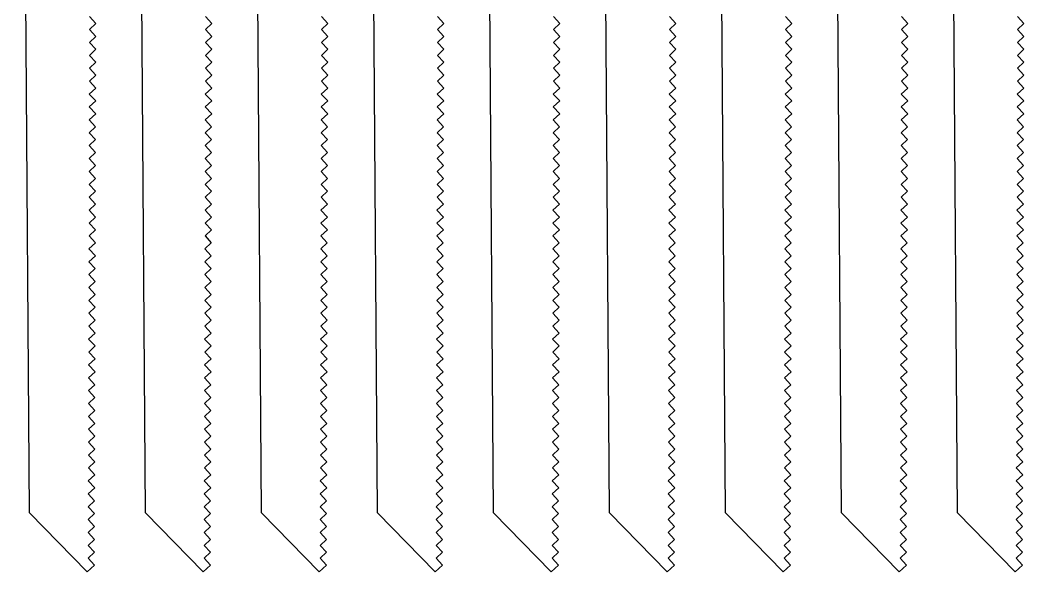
# Model space of a CAD drawing. Extents: x 12 to 2357, y -4 to 494.
# Drawn here: x 856.5 to 984.9, y 210.6 to 281.1 of the extents above; entities that cross this region are included whole.
import ezdxf

# ---------------------------------------------------------------- set-up
doc = ezdxf.new("R2010")
doc.units = 0
doc.layers.get('0').update_dxf_attribs({"linetype": 'CONTINUOUS'})

msp = doc.modelspace()

# ---------------------------------------------------------------- linework, layer by layer
for p, q in [((857.67, 218.12), (856.46, 394.02)), ((872.51, 218.12), (871.3, 394.02)), ((887.35, 218.12), (886.14, 394.02)), ((902.19, 218.12), (900.98, 394.02)), ((917.03, 218.12), (915.82, 394.02)), ((931.87, 218.12), (930.66, 394.02)), ((946.71, 218.12), (945.5, 394.02)), ((961.55, 218.12), (960.34, 394.02)), ((976.39, 218.12), (975.18, 394.02)), ((865.35, 281.55), (866.17, 280.67)), ((880.19, 281.55), (881.01, 280.67)), ((895.03, 281.55), (895.85, 280.67)), ((909.87, 281.55), (910.69, 280.67)), ((924.71, 281.55), (925.53, 280.67)), ((939.55, 281.55), (940.37, 280.67)), ((954.39, 281.55), (955.21, 280.67)), ((969.23, 281.55), (970.05, 280.67)), ((984.07, 281.55), (984.89, 280.67)), ((866.17, 280.67), (865.35, 279.89)), ((881.01, 280.67), (880.19, 279.89)), ((895.85, 280.67), (895.03, 279.89)), ((910.69, 280.67), (909.87, 279.89)), ((925.53, 280.67), (924.71, 279.89)), ((940.37, 280.67), (939.55, 279.89)), ((955.21, 280.67), (954.39, 279.89)), ((970.05, 280.67), (969.23, 279.89)), ((984.89, 280.67), (984.07, 279.89)), ((866.16, 279.02), (865.34, 278.25)), ((865.35, 279.89), (866.16, 279.02)), ((881, 279.02), (880.18, 278.25)), ((880.19, 279.89), (881, 279.02)), ((895.84, 279.02), (895.02, 278.25)), ((895.03, 279.89), (895.84, 279.02)), ((910.68, 279.02), (909.86, 278.25)), ((909.87, 279.89), (910.68, 279.02)), ((925.52, 279.02), (924.7, 278.25)), ((924.71, 279.89), (925.52, 279.02)), ((940.36, 279.02), (939.54, 278.25)), ((939.55, 279.89), (940.36, 279.02)), ((955.2, 279.02), (954.38, 278.25)), ((954.39, 279.89), (955.2, 279.02)), ((970.04, 279.02), (969.22, 278.25)), ((969.23, 279.89), (970.04, 279.02)), ((984.88, 279.02), (984.06, 278.25)), ((984.07, 279.89), (984.88, 279.02)), ((865.34, 278.25), (866.16, 277.37)), ((880.18, 278.25), (881, 277.37)), ((895.02, 278.25), (895.84, 277.37)), ((909.86, 278.25), (910.68, 277.37)), ((924.7, 278.25), (925.52, 277.37)), ((939.54, 278.25), (940.36, 277.37)), ((954.38, 278.25), (955.2, 277.37)), ((969.22, 278.25), (970.04, 277.37)), ((984.06, 278.25), (984.88, 277.37)), ((866.16, 277.37), (865.34, 276.59)), ((865.34, 276.59), (866.16, 275.72)), ((881, 277.37), (880.18, 276.59)), ((880.18, 276.59), (880.99, 275.72)), ((895.84, 277.37), (895.02, 276.59)), ((895.02, 276.59), (895.83, 275.72)), ((910.68, 277.37), (909.86, 276.59)), ((909.86, 276.59), (910.67, 275.72)), ((925.52, 277.37), (924.7, 276.59)), ((924.7, 276.59), (925.51, 275.72)), ((940.36, 277.37), (939.54, 276.59)), ((939.54, 276.59), (940.35, 275.72)), ((955.2, 277.37), (954.38, 276.59)), ((954.38, 276.59), (955.19, 275.72)), ((970.04, 277.37), (969.22, 276.59)), ((969.22, 276.59), (970.03, 275.72)), ((984.88, 277.37), (984.06, 276.59)), ((984.06, 276.59), (984.87, 275.72)), ((866.16, 275.72), (865.33, 274.95)), ((865.33, 274.95), (866.15, 274.07)), ((880.99, 275.72), (880.17, 274.95)), ((880.17, 274.95), (880.99, 274.07)), ((895.83, 275.72), (895.01, 274.95)), ((895.01, 274.95), (895.83, 274.07)), ((910.67, 275.72), (909.85, 274.95)), ((909.85, 274.95), (910.67, 274.07)), ((925.51, 275.72), (924.69, 274.95)), ((924.69, 274.95), (925.51, 274.07)), ((940.35, 275.72), (939.53, 274.95)), ((939.53, 274.95), (940.35, 274.07)), ((955.19, 275.72), (954.37, 274.95)), ((954.37, 274.95), (955.19, 274.07)), ((970.03, 275.72), (969.21, 274.95)), ((969.21, 274.95), (970.03, 274.07)), ((984.87, 275.72), (984.05, 274.95)), ((984.05, 274.95), (984.87, 274.07)), ((866.15, 274.07), (865.33, 273.31)), ((880.99, 274.07), (880.17, 273.31)), ((895.83, 274.07), (895.01, 273.31)), ((910.67, 274.07), (909.85, 273.31)), ((925.51, 274.07), (924.69, 273.31)), ((940.35, 274.07), (939.53, 273.31)), ((955.19, 274.07), (954.37, 273.31)), ((970.03, 274.07), (969.21, 273.31)), ((984.87, 274.07), (984.05, 273.31)), ((866.15, 272.42), (865.32, 271.65)), ((865.33, 273.31), (866.15, 272.42)), ((880.99, 272.42), (880.16, 271.65)), ((880.17, 273.31), (880.99, 272.42)), ((895.83, 272.42), (895, 271.65)), ((895.01, 273.31), (895.83, 272.42)), ((910.67, 272.42), (909.84, 271.65)), ((909.85, 273.31), (910.67, 272.42)), ((925.51, 272.42), (924.68, 271.65)), ((924.69, 273.31), (925.51, 272.42)), ((940.35, 272.42), (939.52, 271.65)), ((939.53, 273.31), (940.35, 272.42)), ((955.19, 272.42), (954.36, 271.65)), ((954.37, 273.31), (955.19, 272.42)), ((970.03, 272.42), (969.2, 271.65)), ((969.21, 273.31), (970.03, 272.42)), ((984.87, 272.42), (984.04, 271.65)), ((984.05, 273.31), (984.87, 272.42)), ((865.32, 271.65), (866.14, 270.78)), ((880.16, 271.65), (880.98, 270.78)), ((895, 271.65), (895.82, 270.78)), ((909.84, 271.65), (910.66, 270.78)), ((924.68, 271.65), (925.5, 270.78)), ((939.52, 271.65), (940.34, 270.78)), ((954.36, 271.65), (955.18, 270.78)), ((969.2, 271.65), (970.02, 270.78)), ((984.04, 271.65), (984.86, 270.78)), ((866.14, 270.78), (865.31, 270.01)), ((865.31, 270.01), (866.14, 269.12)), ((880.98, 270.78), (880.15, 270.01)), ((880.15, 270.01), (880.98, 269.12)), ((895.82, 270.78), (894.99, 270.01)), ((894.99, 270.01), (895.82, 269.12)), ((910.66, 270.78), (909.83, 270.01)), ((909.83, 270.01), (910.66, 269.12)), ((925.5, 270.78), (924.67, 270.01)), ((924.67, 270.01), (925.5, 269.12)), ((940.34, 270.78), (939.51, 270.01)), ((939.51, 270.01), (940.34, 269.12)), ((955.18, 270.78), (954.35, 270.01)), ((954.35, 270.01), (955.18, 269.12)), ((970.02, 270.78), (969.19, 270.01)), ((969.19, 270.01), (970.02, 269.12)), ((984.86, 270.78), (984.03, 270.01)), ((984.03, 270.01), (984.86, 269.12)), ((866.14, 269.12), (865.32, 268.36)), ((880.98, 269.12), (880.16, 268.36)), ((895.82, 269.12), (894.99, 268.36)), ((910.66, 269.12), (909.83, 268.36)), ((925.5, 269.12), (924.67, 268.36)), ((940.34, 269.12), (939.51, 268.36)), ((955.18, 269.12), (954.35, 268.36)), ((970.02, 269.12), (969.19, 268.36)), ((984.86, 269.12), (984.03, 268.36)), ((866.13, 267.48), (865.31, 266.71)), ((865.32, 268.36), (866.13, 267.48)), ((880.97, 267.48), (880.15, 266.71)), ((880.16, 268.36), (880.97, 267.48)), ((894.99, 268.36), (895.81, 267.48)), ((895.81, 267.48), (894.99, 266.71)), ((909.83, 268.36), (910.65, 267.48)), ((910.65, 267.48), (909.83, 266.71)), ((924.67, 268.36), (925.49, 267.48)), ((925.49, 267.48), (924.67, 266.71)), ((939.51, 268.36), (940.33, 267.48)), ((940.33, 267.48), (939.51, 266.71)), ((954.35, 268.36), (955.17, 267.48)), ((955.17, 267.48), (954.35, 266.71)), ((969.19, 268.36), (970.01, 267.48)), ((970.01, 267.48), (969.19, 266.71)), ((984.03, 268.36), (984.85, 267.48)), ((984.85, 267.48), (984.03, 266.71)), ((865.31, 266.71), (866.13, 265.83)), ((880.15, 266.71), (880.97, 265.83)), ((894.99, 266.71), (895.81, 265.83)), ((909.83, 266.71), (910.65, 265.83)), ((924.67, 266.71), (925.49, 265.83)), ((939.51, 266.71), (940.33, 265.83)), ((954.35, 266.71), (955.17, 265.83)), ((969.19, 266.71), (970.01, 265.83)), ((984.03, 266.71), (984.85, 265.83)), ((866.13, 265.83), (865.31, 265.06)), ((865.31, 265.06), (866.12, 264.18)), ((880.97, 265.83), (880.15, 265.06)), ((880.15, 265.06), (880.96, 264.18)), ((895.81, 265.83), (894.99, 265.06)), ((894.99, 265.06), (895.8, 264.18)), ((910.65, 265.83), (909.83, 265.06)), ((909.83, 265.06), (910.64, 264.18)), ((925.49, 265.83), (924.67, 265.06)), ((924.67, 265.06), (925.48, 264.18)), ((940.33, 265.83), (939.51, 265.06)), ((939.51, 265.06), (940.32, 264.18)), ((955.17, 265.83), (954.35, 265.06)), ((954.35, 265.06), (955.16, 264.18)), ((970.01, 265.83), (969.19, 265.06)), ((969.19, 265.06), (970, 264.18)), ((984.85, 265.83), (984.03, 265.06)), ((984.03, 265.06), (984.84, 264.18)), ((866.12, 264.18), (865.29, 263.41)), ((865.29, 263.41), (866.11, 262.52)), ((880.96, 264.18), (880.13, 263.41)), ((880.13, 263.41), (880.95, 262.52)), ((895.8, 264.18), (894.97, 263.41)), ((894.97, 263.41), (895.79, 262.52)), ((910.64, 264.18), (909.81, 263.41)), ((909.81, 263.41), (910.63, 262.52)), ((925.48, 264.18), (924.65, 263.41)), ((924.65, 263.41), (925.47, 262.52)), ((940.32, 264.18), (939.49, 263.41)), ((939.49, 263.41), (940.31, 262.52)), ((955.16, 264.18), (954.33, 263.41)), ((954.33, 263.41), (955.15, 262.52)), ((970, 264.18), (969.17, 263.41)), ((969.17, 263.41), (969.99, 262.52)), ((984.84, 264.18), (984.01, 263.41)), ((984.01, 263.41), (984.83, 262.52)), ((866.11, 262.52), (865.3, 261.75)), ((880.95, 262.52), (880.14, 261.75)), ((895.79, 262.52), (894.98, 261.75)), ((910.63, 262.52), (909.82, 261.75)), ((925.47, 262.52), (924.66, 261.75)), ((940.31, 262.52), (939.5, 261.75)), ((955.15, 262.52), (954.34, 261.75)), ((969.99, 262.52), (969.18, 261.75)), ((984.83, 262.52), (984.02, 261.75)), ((866.12, 260.87), (865.29, 260.1)), ((865.3, 261.75), (866.12, 260.87)), ((880.96, 260.87), (880.13, 260.1)), ((880.14, 261.75), (880.96, 260.87)), ((895.8, 260.87), (894.97, 260.1)), ((894.98, 261.75), (895.8, 260.87)), ((910.63, 260.87), (909.81, 260.1)), ((909.82, 261.75), (910.63, 260.87)), ((925.47, 260.87), (924.65, 260.1)), ((924.66, 261.75), (925.47, 260.87)), ((940.31, 260.87), (939.49, 260.1)), ((939.5, 261.75), (940.31, 260.87)), ((955.15, 260.87), (954.33, 260.1)), ((954.34, 261.75), (955.15, 260.87)), ((969.99, 260.87), (969.17, 260.1)), ((969.18, 261.75), (969.99, 260.87)), ((984.83, 260.87), (984.01, 260.1)), ((984.02, 261.75), (984.83, 260.87)), ((865.29, 260.1), (866.11, 259.22)), ((880.13, 260.1), (880.95, 259.22)), ((894.97, 260.1), (895.79, 259.22)), ((909.81, 260.1), (910.63, 259.22)), ((924.65, 260.1), (925.47, 259.22)), ((939.49, 260.1), (940.31, 259.22)), ((954.33, 260.1), (955.15, 259.22)), ((969.17, 260.1), (969.99, 259.22)), ((984.01, 260.1), (984.83, 259.22)), ((866.11, 259.22), (865.29, 258.45)), ((865.29, 258.45), (866.11, 257.58)), ((880.95, 259.22), (880.13, 258.45)), ((880.13, 258.45), (880.95, 257.58)), ((895.79, 259.22), (894.97, 258.45)), ((894.97, 258.45), (895.79, 257.58)), ((910.63, 259.22), (909.81, 258.45)), ((909.81, 258.45), (910.63, 257.58)), ((925.47, 259.22), (924.65, 258.45)), ((924.65, 258.45), (925.47, 257.58)), ((940.31, 259.22), (939.49, 258.45)), ((939.49, 258.45), (940.31, 257.58)), ((955.15, 259.22), (954.33, 258.45)), ((954.33, 258.45), (955.15, 257.58)), ((969.99, 259.22), (969.17, 258.45)), ((969.17, 258.45), (969.99, 257.58)), ((984.83, 259.22), (984.01, 258.45)), ((984.01, 258.45), (984.83, 257.58)), ((866.11, 257.58), (865.28, 256.81)), ((880.95, 257.58), (880.12, 256.81)), ((895.79, 257.58), (894.96, 256.81)), ((910.63, 257.58), (909.8, 256.81)), ((925.47, 257.58), (924.64, 256.81)), ((940.31, 257.58), (939.48, 256.81)), ((955.15, 257.58), (954.32, 256.81)), ((969.99, 257.58), (969.16, 256.81)), ((984.83, 257.58), (984, 256.81)), ((865.28, 256.81), (866.1, 255.92)), ((866.1, 255.92), (865.28, 255.16)), ((880.12, 256.81), (880.94, 255.92)), ((880.94, 255.92), (880.12, 255.16)), ((894.96, 256.81), (895.78, 255.92)), ((895.78, 255.92), (894.96, 255.16)), ((909.8, 256.81), (910.62, 255.92)), ((910.62, 255.92), (909.8, 255.16)), ((924.64, 256.81), (925.46, 255.92)), ((925.46, 255.92), (924.64, 255.16)), ((939.48, 256.81), (940.3, 255.92)), ((940.3, 255.92), (939.48, 255.16)), ((954.32, 256.81), (955.14, 255.92)), ((955.14, 255.92), (954.32, 255.16)), ((969.16, 256.81), (969.98, 255.92)), ((969.98, 255.92), (969.16, 255.16)), ((984, 256.81), (984.82, 255.92)), ((984.82, 255.92), (984, 255.16)), ((865.28, 255.16), (866.1, 254.28)), ((880.12, 255.16), (880.94, 254.28)), ((894.96, 255.16), (895.78, 254.28)), ((909.8, 255.16), (910.62, 254.28)), ((924.64, 255.16), (925.46, 254.28)), ((939.48, 255.16), (940.3, 254.28)), ((954.32, 255.16), (955.14, 254.28)), ((969.16, 255.16), (969.98, 254.28)), ((984, 255.16), (984.82, 254.28)), ((866.1, 254.28), (865.28, 253.51)), ((865.28, 253.51), (866.09, 252.63)), ((880.94, 254.28), (880.12, 253.51)), ((880.12, 253.51), (880.93, 252.63)), ((895.78, 254.28), (894.96, 253.51)), ((894.96, 253.51), (895.77, 252.63)), ((910.62, 254.28), (909.8, 253.51)), ((909.8, 253.51), (910.61, 252.63)), ((925.46, 254.28), (924.63, 253.51)), ((924.63, 253.51), (925.45, 252.63)), ((940.3, 254.28), (939.47, 253.51)), ((939.47, 253.51), (940.29, 252.63)), ((955.14, 254.28), (954.31, 253.51)), ((954.31, 253.51), (955.13, 252.63)), ((969.98, 254.28), (969.15, 253.51)), ((969.15, 253.51), (969.97, 252.63)), ((984.82, 254.28), (983.99, 253.51)), ((983.99, 253.51), (984.81, 252.63)), ((866.09, 252.63), (865.27, 251.86)), ((865.27, 251.86), (866.09, 250.98)), ((880.93, 252.63), (880.11, 251.86)), ((880.11, 251.86), (880.93, 250.98)), ((895.77, 252.63), (894.95, 251.86)), ((894.95, 251.86), (895.77, 250.98)), ((910.61, 252.63), (909.79, 251.86)), ((909.79, 251.86), (910.61, 250.98)), ((925.45, 252.63), (924.63, 251.86)), ((924.63, 251.86), (925.45, 250.98)), ((940.29, 252.63), (939.47, 251.86)), ((939.47, 251.86), (940.29, 250.98)), ((955.13, 252.63), (954.31, 251.86)), ((954.31, 251.86), (955.13, 250.98)), ((969.97, 252.63), (969.15, 251.86)), ((969.15, 251.86), (969.97, 250.98)), ((984.81, 252.63), (983.99, 251.86)), ((983.99, 251.86), (984.81, 250.98)), ((866.09, 250.98), (865.27, 250.2)), ((880.93, 250.98), (880.11, 250.2)), ((895.77, 250.98), (894.95, 250.2)), ((910.61, 250.98), (909.79, 250.2)), ((925.45, 250.98), (924.63, 250.2)), ((940.29, 250.98), (939.47, 250.2)), ((955.13, 250.98), (954.31, 250.2)), ((969.97, 250.98), (969.15, 250.2)), ((984.81, 250.98), (983.99, 250.2)), ((866.08, 249.33), (865.26, 248.56)), ((865.27, 250.2), (866.08, 249.33)), ((880.92, 249.33), (880.1, 248.56)), ((880.11, 250.2), (880.92, 249.33)), ((895.76, 249.33), (894.94, 248.56)), ((894.95, 250.2), (895.76, 249.33)), ((910.6, 249.33), (909.78, 248.56)), ((909.79, 250.2), (910.6, 249.33)), ((925.44, 249.33), (924.62, 248.56)), ((924.63, 250.2), (925.44, 249.33)), ((940.28, 249.33), (939.46, 248.56)), ((939.47, 250.2), (940.28, 249.33)), ((955.12, 249.33), (954.3, 248.56)), ((954.31, 250.2), (955.12, 249.33)), ((969.96, 249.33), (969.14, 248.56)), ((969.15, 250.2), (969.96, 249.33)), ((984.8, 249.33), (983.98, 248.56)), ((983.99, 250.2), (984.8, 249.33)), ((865.26, 248.56), (866.08, 247.68)), ((880.1, 248.56), (880.92, 247.68)), ((894.94, 248.56), (895.76, 247.68)), ((909.78, 248.56), (910.6, 247.68)), ((924.62, 248.56), (925.44, 247.68)), ((939.46, 248.56), (940.28, 247.68)), ((954.3, 248.56), (955.12, 247.68)), ((969.14, 248.56), (969.96, 247.68)), ((983.98, 248.56), (984.8, 247.68)), ((866.08, 247.68), (865.26, 246.91)), ((865.26, 246.91), (866.08, 246.03)), ((880.92, 247.68), (880.1, 246.91)), ((880.1, 246.91), (880.92, 246.03)), ((895.76, 247.68), (894.94, 246.91)), ((894.94, 246.91), (895.76, 246.03)), ((910.6, 247.68), (909.78, 246.91)), ((909.78, 246.91), (910.6, 246.03)), ((925.44, 247.68), (924.62, 246.91)), ((924.62, 246.91), (925.44, 246.03)), ((940.28, 247.68), (939.46, 246.91)), ((939.46, 246.91), (940.27, 246.03)), ((955.12, 247.68), (954.3, 246.91)), ((954.3, 246.91), (955.11, 246.03)), ((969.96, 247.68), (969.14, 246.91)), ((969.14, 246.91), (969.95, 246.03)), ((984.8, 247.68), (983.98, 246.91)), ((983.98, 246.91), (984.79, 246.03)), ((866.08, 246.03), (865.25, 245.26)), ((880.92, 246.03), (880.09, 245.26)), ((895.76, 246.03), (894.93, 245.26)), ((910.6, 246.03), (909.77, 245.26)), ((925.44, 246.03), (924.61, 245.26)), ((940.27, 246.03), (939.45, 245.26)), ((955.11, 246.03), (954.29, 245.26)), ((969.95, 246.03), (969.13, 245.26)), ((984.79, 246.03), (983.97, 245.26)), ((865.25, 245.26), (866.07, 244.39)), ((866.07, 244.39), (865.25, 243.62)), ((880.09, 245.26), (880.91, 244.39)), ((880.91, 244.39), (880.09, 243.62)), ((894.93, 245.26), (895.75, 244.39)), ((895.75, 244.39), (894.93, 243.62)), ((909.77, 245.26), (910.59, 244.39)), ((910.59, 244.39), (909.77, 243.62)), ((924.61, 245.26), (925.43, 244.39)), ((925.43, 244.39), (924.61, 243.62)), ((939.45, 245.26), (940.27, 244.39)), ((940.27, 244.39), (939.45, 243.62)), ((954.29, 245.26), (955.11, 244.39)), ((955.11, 244.39), (954.29, 243.62)), ((969.13, 245.26), (969.95, 244.39)), ((969.95, 244.39), (969.13, 243.62)), ((983.97, 245.26), (984.79, 244.39)), ((984.79, 244.39), (983.97, 243.62)), ((866.07, 242.73), (865.24, 241.97)), ((865.25, 243.62), (866.07, 242.73)), ((880.91, 242.73), (880.08, 241.97)), ((880.09, 243.62), (880.91, 242.73)), ((895.75, 242.73), (894.92, 241.97)), ((894.93, 243.62), (895.75, 242.73)), ((910.59, 242.73), (909.76, 241.97)), ((909.77, 243.62), (910.59, 242.73)), ((925.43, 242.73), (924.6, 241.97)), ((924.61, 243.62), (925.43, 242.73)), ((940.27, 242.73), (939.44, 241.97)), ((939.45, 243.62), (940.27, 242.73)), ((955.11, 242.73), (954.28, 241.97)), ((954.29, 243.62), (955.11, 242.73)), ((969.95, 242.73), (969.12, 241.97)), ((969.13, 243.62), (969.95, 242.73)), ((984.79, 242.73), (983.96, 241.97)), ((983.97, 243.62), (984.79, 242.73)), ((865.24, 241.97), (866.06, 241.09)), ((880.08, 241.97), (880.9, 241.09)), ((894.92, 241.97), (895.74, 241.09)), ((909.76, 241.97), (910.58, 241.09)), ((924.6, 241.97), (925.42, 241.09)), ((939.44, 241.97), (940.26, 241.09)), ((954.28, 241.97), (955.1, 241.09)), ((969.12, 241.97), (969.94, 241.09)), ((983.96, 241.97), (984.78, 241.09)), ((866.06, 241.09), (865.23, 240.32)), ((865.23, 240.32), (866.06, 239.44)), ((880.9, 241.09), (880.07, 240.32)), ((880.07, 240.32), (880.9, 239.44)), ((895.74, 241.09), (894.91, 240.32)), ((894.91, 240.32), (895.74, 239.44)), ((910.58, 241.09), (909.75, 240.32)), ((909.75, 240.32), (910.58, 239.44)), ((925.42, 241.09), (924.59, 240.32)), ((924.59, 240.32), (925.42, 239.44)), ((940.26, 241.09), (939.43, 240.32)), ((939.43, 240.32), (940.26, 239.44)), ((955.1, 241.09), (954.27, 240.32)), ((954.27, 240.32), (955.1, 239.44)), ((969.94, 241.09), (969.11, 240.32)), ((969.11, 240.32), (969.94, 239.44)), ((984.78, 241.09), (983.95, 240.32)), ((983.95, 240.32), (984.78, 239.44)), ((866.06, 239.44), (865.24, 238.67)), ((880.9, 239.44), (880.08, 238.67)), ((895.74, 239.44), (894.92, 238.67)), ((910.58, 239.44), (909.76, 238.67)), ((925.42, 239.44), (924.6, 238.67)), ((940.26, 239.44), (939.44, 238.67)), ((955.1, 239.44), (954.27, 238.67)), ((969.94, 239.44), (969.11, 238.67)), ((984.78, 239.44), (983.95, 238.67)), ((866.05, 237.79), (865.23, 237.02)), ((865.24, 238.67), (866.05, 237.79)), ((880.89, 237.79), (880.07, 237.02)), ((880.08, 238.67), (880.89, 237.79)), ((895.73, 237.79), (894.91, 237.02)), ((894.92, 238.67), (895.73, 237.79)), ((910.57, 237.79), (909.75, 237.02)), ((909.76, 238.67), (910.57, 237.79)), ((925.41, 237.79), (924.59, 237.02)), ((924.6, 238.67), (925.41, 237.79)), ((940.25, 237.79), (939.43, 237.02)), ((939.44, 238.67), (940.25, 237.79)), ((954.27, 238.67), (955.09, 237.79)), ((955.09, 237.79), (954.27, 237.02)), ((969.11, 238.67), (969.93, 237.79)), ((969.93, 237.79), (969.11, 237.02)), ((983.95, 238.67), (984.77, 237.79)), ((984.77, 237.79), (983.95, 237.02)), ((865.23, 237.02), (866.05, 236.14)), ((880.07, 237.02), (880.89, 236.14)), ((894.91, 237.02), (895.73, 236.14)), ((909.75, 237.02), (910.57, 236.14)), ((924.59, 237.02), (925.41, 236.14)), ((939.43, 237.02), (940.25, 236.14)), ((954.27, 237.02), (955.09, 236.14)), ((969.11, 237.02), (969.93, 236.14)), ((983.95, 237.02), (984.77, 236.14)), ((866.05, 236.14), (865.23, 235.37)), ((865.23, 235.37), (866.04, 234.49)), ((880.89, 236.14), (880.07, 235.37)), ((880.07, 235.37), (880.88, 234.49)), ((895.73, 236.14), (894.91, 235.37)), ((894.91, 235.37), (895.72, 234.49)), ((910.57, 236.14), (909.75, 235.37)), ((909.75, 235.37), (910.56, 234.49)), ((925.41, 236.14), (924.59, 235.37)), ((924.59, 235.37), (925.4, 234.49)), ((940.25, 236.14), (939.43, 235.37)), ((939.43, 235.37), (940.24, 234.49)), ((955.09, 236.14), (954.27, 235.37)), ((954.27, 235.37), (955.08, 234.49)), ((969.93, 236.14), (969.11, 235.37)), ((969.11, 235.37), (969.92, 234.49)), ((984.77, 236.14), (983.95, 235.37)), ((983.95, 235.37), (984.76, 234.49)), ((866.04, 234.49), (865.22, 233.73)), ((880.88, 234.49), (880.06, 233.73)), ((895.72, 234.49), (894.9, 233.73)), ((910.56, 234.49), (909.74, 233.73)), ((925.4, 234.49), (924.58, 233.73)), ((940.24, 234.49), (939.42, 233.73)), ((955.08, 234.49), (954.26, 233.73)), ((969.92, 234.49), (969.1, 233.73)), ((984.76, 234.49), (983.94, 233.73)), ((865.22, 233.73), (866.04, 232.86)), ((866.04, 232.86), (865.22, 232.08)), ((880.06, 233.73), (880.88, 232.86)), ((880.88, 232.86), (880.06, 232.08)), ((894.9, 233.73), (895.71, 232.86)), ((895.71, 232.86), (894.9, 232.08)), ((909.74, 233.73), (910.55, 232.86)), ((910.55, 232.86), (909.74, 232.08)), ((924.58, 233.73), (925.39, 232.86)), ((925.39, 232.86), (924.58, 232.08)), ((939.42, 233.73), (940.23, 232.86)), ((940.23, 232.86), (939.42, 232.08)), ((954.26, 233.73), (955.07, 232.86)), ((955.07, 232.86), (954.26, 232.08)), ((969.1, 233.73), (969.91, 232.86)), ((969.91, 232.86), (969.1, 232.08)), ((983.94, 233.73), (984.75, 232.86)), ((984.75, 232.86), (983.94, 232.08)), ((866.04, 231.21), (865.21, 230.44)), ((865.22, 232.08), (866.04, 231.21)), ((880.88, 231.21), (880.05, 230.44)), ((880.06, 232.08), (880.88, 231.21)), ((895.72, 231.21), (894.89, 230.44)), ((894.9, 232.08), (895.72, 231.21)), ((910.56, 231.21), (909.73, 230.44)), ((909.74, 232.08), (910.56, 231.21)), ((925.4, 231.21), (924.57, 230.44)), ((924.58, 232.08), (925.4, 231.21)), ((940.24, 231.21), (939.41, 230.44)), ((939.42, 232.08), (940.24, 231.21)), ((955.08, 231.21), (954.25, 230.44)), ((954.26, 232.08), (955.08, 231.21)), ((969.91, 231.21), (969.09, 230.44)), ((969.1, 232.08), (969.91, 231.21)), ((984.75, 231.21), (983.93, 230.44)), ((983.94, 232.08), (984.75, 231.21)), ((865.21, 230.44), (866.03, 229.55)), ((880.05, 230.44), (880.87, 229.55)), ((894.89, 230.44), (895.71, 229.55)), ((909.73, 230.44), (910.55, 229.55)), ((924.57, 230.44), (925.39, 229.55)), ((939.41, 230.44), (940.23, 229.55)), ((954.25, 230.44), (955.07, 229.55)), ((969.09, 230.44), (969.91, 229.55)), ((983.93, 230.44), (984.75, 229.55)), ((866.03, 229.55), (865.21, 228.79)), ((865.21, 228.79), (866.03, 227.91)), ((880.87, 229.55), (880.05, 228.79)), ((880.05, 228.79), (880.87, 227.91)), ((895.71, 229.55), (894.89, 228.79)), ((894.89, 228.79), (895.71, 227.91)), ((910.55, 229.55), (909.73, 228.79)), ((909.73, 228.79), (910.55, 227.91)), ((925.39, 229.55), (924.57, 228.79)), ((924.57, 228.79), (925.39, 227.91)), ((940.23, 229.55), (939.41, 228.79)), ((939.41, 228.79), (940.23, 227.91)), ((955.07, 229.55), (954.25, 228.79)), ((954.25, 228.79), (955.07, 227.91)), ((969.91, 229.55), (969.09, 228.79)), ((969.09, 228.79), (969.91, 227.91)), ((984.75, 229.55), (983.93, 228.79)), ((983.93, 228.79), (984.75, 227.91)), ((866.03, 227.91), (865.2, 227.14)), ((880.87, 227.91), (880.04, 227.14)), ((895.71, 227.91), (894.88, 227.14)), ((910.55, 227.91), (909.72, 227.14)), ((925.39, 227.91), (924.56, 227.14)), ((940.23, 227.91), (939.4, 227.14)), ((955.07, 227.91), (954.24, 227.14)), ((969.91, 227.91), (969.08, 227.14)), ((984.75, 227.91), (983.92, 227.14)), ((865.2, 227.14), (866.02, 226.26)), ((866.02, 226.26), (865.2, 225.49)), ((880.04, 227.14), (880.86, 226.26)), ((880.86, 226.26), (880.04, 225.49)), ((894.88, 227.14), (895.7, 226.26)), ((895.7, 226.26), (894.88, 225.49)), ((909.72, 227.14), (910.54, 226.26)), ((910.54, 226.26), (909.72, 225.49)), ((924.56, 227.14), (925.38, 226.26)), ((925.38, 226.26), (924.56, 225.49)), ((939.4, 227.14), (940.22, 226.26)), ((940.22, 226.26), (939.4, 225.49)), ((954.24, 227.14), (955.06, 226.26)), ((955.06, 226.26), (954.24, 225.49)), ((969.08, 227.14), (969.9, 226.26)), ((969.9, 226.26), (969.08, 225.49)), ((983.92, 227.14), (984.74, 226.26)), ((984.74, 226.26), (983.92, 225.49)), ((865.2, 225.49), (866.02, 224.61)), ((880.04, 225.49), (880.86, 224.61)), ((894.88, 225.49), (895.7, 224.61)), ((909.72, 225.49), (910.54, 224.61)), ((924.56, 225.49), (925.38, 224.61)), ((939.4, 225.49), (940.22, 224.61)), ((954.24, 225.49), (955.06, 224.61)), ((969.08, 225.49), (969.9, 224.61)), ((983.92, 225.49), (984.74, 224.61)), ((866.02, 224.61), (865.2, 223.85)), ((865.2, 223.85), (866.01, 222.96)), ((880.86, 224.61), (880.04, 223.85)), ((880.04, 223.85), (880.85, 222.96)), ((895.7, 224.61), (894.88, 223.85)), ((894.88, 223.85), (895.69, 222.96)), ((910.54, 224.61), (909.72, 223.85)), ((909.72, 223.85), (910.53, 222.96)), ((925.38, 224.61), (924.56, 223.85)), ((924.56, 223.85), (925.37, 222.96)), ((940.22, 224.61), (939.4, 223.85)), ((939.4, 223.85), (940.21, 222.96)), ((955.06, 224.61), (954.24, 223.85)), ((954.24, 223.85), (955.05, 222.96)), ((969.9, 224.61), (969.08, 223.85)), ((969.08, 223.85), (969.89, 222.96)), ((984.74, 224.61), (983.91, 223.85)), ((983.91, 223.85), (984.73, 222.96)), ((866.01, 222.96), (865.19, 222.19)), ((865.19, 222.19), (866.01, 221.31)), ((880.85, 222.96), (880.03, 222.19)), ((880.03, 222.19), (880.85, 221.31)), ((895.69, 222.96), (894.87, 222.19)), ((894.87, 222.19), (895.69, 221.31)), ((910.53, 222.96), (909.71, 222.19)), ((909.71, 222.19), (910.53, 221.31)), ((925.37, 222.96), (924.55, 222.19)), ((924.55, 222.19), (925.37, 221.31)), ((940.21, 222.96), (939.39, 222.19)), ((939.39, 222.19), (940.21, 221.31)), ((955.05, 222.96), (954.23, 222.19)), ((954.23, 222.19), (955.05, 221.31)), ((969.89, 222.96), (969.07, 222.19)), ((969.07, 222.19), (969.89, 221.31)), ((984.73, 222.96), (983.91, 222.19)), ((983.91, 222.19), (984.73, 221.31)), ((866.01, 221.31), (865.19, 220.54)), ((880.85, 221.31), (880.03, 220.54)), ((895.69, 221.31), (894.87, 220.54)), ((910.53, 221.31), (909.71, 220.54)), ((925.37, 221.31), (924.55, 220.54)), ((940.21, 221.31), (939.39, 220.54)), ((955.05, 221.31), (954.23, 220.54)), ((969.89, 221.31), (969.07, 220.54)), ((984.73, 221.31), (983.91, 220.54)), ((866, 219.66), (865.18, 218.89)), ((865.19, 220.54), (866, 219.66)), ((880.84, 219.66), (880.02, 218.89)), ((880.03, 220.54), (880.84, 219.66)), ((895.68, 219.66), (894.86, 218.89)), ((894.87, 220.54), (895.68, 219.66)), ((910.52, 219.66), (909.7, 218.89)), ((909.71, 220.54), (910.52, 219.66)), ((925.36, 219.66), (924.54, 218.89)), ((924.55, 220.54), (925.36, 219.66)), ((940.2, 219.66), (939.38, 218.89)), ((939.39, 220.54), (940.2, 219.66)), ((955.04, 219.66), (954.22, 218.89)), ((954.23, 220.54), (955.04, 219.66)), ((969.88, 219.66), (969.06, 218.89)), ((969.07, 220.54), (969.88, 219.66)), ((984.72, 219.66), (983.9, 218.89)), ((983.91, 220.54), (984.72, 219.66)), ((865.18, 218.89), (866, 218.02)), ((880.02, 218.89), (880.84, 218.02)), ((894.86, 218.89), (895.68, 218.02)), ((909.7, 218.89), (910.52, 218.02)), ((924.54, 218.89), (925.36, 218.02)), ((939.38, 218.89), (940.2, 218.02)), ((954.22, 218.89), (955.04, 218.02)), ((969.06, 218.89), (969.88, 218.02)), ((983.9, 218.89), (984.72, 218.02)), ((865.04, 210.55), (857.67, 218.12)), ((866, 218.02), (865.18, 217.24)), ((865.18, 217.24), (866, 216.36)), ((879.88, 210.55), (872.51, 218.12)), ((880.84, 218.02), (880.02, 217.24)), ((880.02, 217.24), (880.84, 216.36)), ((894.72, 210.55), (887.35, 218.12)), ((895.68, 218.02), (894.86, 217.24)), ((894.86, 217.24), (895.68, 216.36)), ((909.56, 210.55), (902.19, 218.12)), ((910.52, 218.02), (909.7, 217.24)), ((909.7, 217.24), (910.52, 216.36)), ((924.4, 210.55), (917.03, 218.12)), ((925.36, 218.02), (924.54, 217.24)), ((924.54, 217.24), (925.36, 216.36)), ((939.24, 210.55), (931.87, 218.12)), ((940.2, 218.02), (939.38, 217.24)), ((939.38, 217.24), (940.2, 216.36)), ((954.08, 210.55), (946.71, 218.12)), ((955.04, 218.02), (954.22, 217.24)), ((954.22, 217.24), (955.04, 216.36)), ((968.92, 210.55), (961.55, 218.12)), ((969.88, 218.02), (969.06, 217.24)), ((969.06, 217.24), (969.88, 216.36)), ((983.76, 210.55), (976.39, 218.12)), ((984.72, 218.02), (983.9, 217.24)), ((983.9, 217.24), (984.72, 216.36)), ((866, 216.36), (865.17, 215.6)), ((880.84, 216.36), (880.01, 215.6)), ((895.68, 216.36), (894.85, 215.6)), ((910.52, 216.36), (909.69, 215.6)), ((925.36, 216.36), (924.53, 215.6)), ((940.2, 216.36), (939.37, 215.6)), ((955.04, 216.36), (954.21, 215.6)), ((969.88, 216.36), (969.05, 215.6)), ((984.72, 216.36), (983.89, 215.6)), ((865.17, 215.6), (865.99, 214.72)), ((865.99, 214.72), (865.17, 213.95)), ((880.01, 215.6), (880.83, 214.72)), ((880.83, 214.72), (880.01, 213.95)), ((894.85, 215.6), (895.67, 214.72)), ((895.67, 214.72), (894.85, 213.95)), ((909.69, 215.6), (910.51, 214.72)), ((910.51, 214.72), (909.69, 213.95)), ((924.53, 215.6), (925.35, 214.72)), ((925.35, 214.72), (924.53, 213.95)), ((939.37, 215.6), (940.19, 214.72)), ((940.19, 214.72), (939.37, 213.95)), ((954.21, 215.6), (955.03, 214.72)), ((955.03, 214.72), (954.21, 213.95)), ((969.05, 215.6), (969.87, 214.72)), ((969.87, 214.72), (969.05, 213.95)), ((983.89, 215.6), (984.71, 214.72)), ((984.71, 214.72), (983.89, 213.95)), ((865.17, 213.95), (865.99, 213.07)), ((880.01, 213.95), (880.83, 213.07)), ((894.85, 213.95), (895.67, 213.07)), ((909.69, 213.95), (910.51, 213.07)), ((924.53, 213.95), (925.35, 213.07)), ((939.37, 213.95), (940.19, 213.07)), ((954.21, 213.95), (955.03, 213.07)), ((969.05, 213.95), (969.87, 213.07)), ((983.89, 213.95), (984.71, 213.07)), ((865.99, 213.07), (865.16, 212.3)), ((865.16, 212.3), (865.98, 211.43)), ((880.83, 213.07), (880, 212.3)), ((880, 212.3), (880.82, 211.43)), ((895.67, 213.07), (894.84, 212.3)), ((894.84, 212.3), (895.66, 211.43)), ((910.51, 213.07), (909.68, 212.3)), ((909.68, 212.3), (910.5, 211.43)), ((925.35, 213.07), (924.52, 212.3)), ((924.52, 212.3), (925.34, 211.43)), ((940.19, 213.07), (939.36, 212.3)), ((939.36, 212.3), (940.18, 211.43)), ((955.03, 213.07), (954.2, 212.3)), ((954.2, 212.3), (955.02, 211.43)), ((969.87, 213.07), (969.04, 212.3)), ((969.04, 212.3), (969.86, 211.43)), ((984.71, 213.07), (983.88, 212.3)), ((983.88, 212.3), (984.7, 211.43)), ((865.98, 211.43), (865.04, 210.55)), ((880.82, 211.43), (879.88, 210.55)), ((895.66, 211.43), (894.72, 210.55)), ((910.5, 211.43), (909.56, 210.55)), ((925.34, 211.43), (924.4, 210.55)), ((940.18, 211.43), (939.24, 210.55)), ((955.02, 211.43), (954.08, 210.55)), ((969.86, 211.43), (968.92, 210.55)), ((984.7, 211.43), (983.76, 210.55))]:
    msp.add_line(p, q)

doc.saveas('drawing.dxf')
